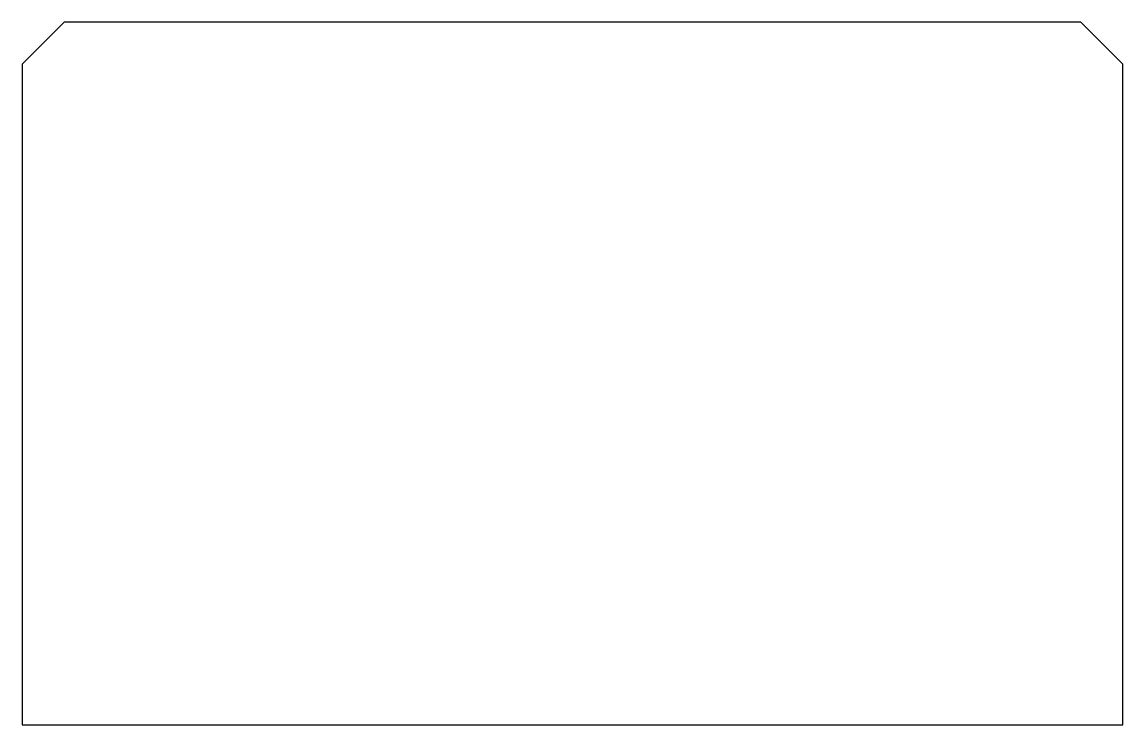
# Model space of a CAD drawing. Header units: millimetres. Extents: x -15.9 to 15.9, y -10.2 to 10.2.
import ezdxf

# ---------------------------------------------------------------- set-up
doc = ezdxf.new("R2010")
doc.units = ezdxf.units.MM
doc.layers.add('PERIMETER', color=5, linetype='CONTINUOUS')

msp = doc.modelspace()

# ---------------------------------------------------------------- linework, layer by layer
at = {"layer": 'PERIMETER'}
for p, q in [((-14.713, 10.174), (-15.934, 8.952)), ((14.713, 10.174), (-14.713, 10.174)), ((15.934, 8.952), (14.713, 10.174)), ((-15.934, 8.952), (-15.934, -10.174)), ((15.934, -10.174), (15.934, 8.952)), ((-15.934, -10.174), (15.934, -10.174))]:
    msp.add_line(p, q, dxfattribs=at)

doc.saveas('drawing.dxf')
